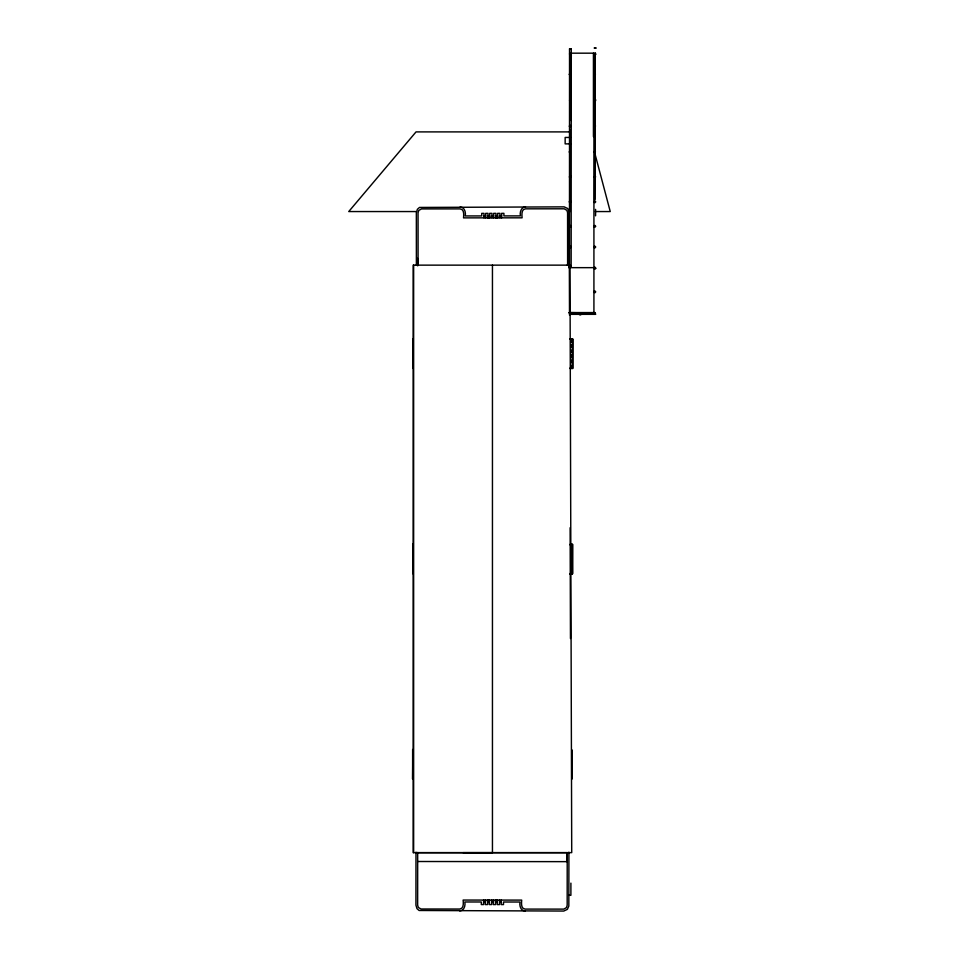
<?xml version="1.0" encoding="UTF-8"?>
<svg xmlns="http://www.w3.org/2000/svg" width="959" height="959" viewBox="0 0 959 959"><rect width="100%" height="100%" fill="white"/><g stroke="black" fill="none" stroke-linecap="round" stroke-linejoin="round"><path stroke-width="1.44" d="M412.634 749.53L412.61 779.056L412.861 749.53M412.778 544.197L412.754 573.722L413.005 544.197M412.885 368.388L413.137 338.863M415.978 852.203L415.93 905.14L416.985 908.664L419.095 910.487L563.76 911.05L567.38 909.36L568.831 906.039L568.915 852.203M417.68 852.527L417.644 905.14L418.34 907.49L421.049 909L459.709 909.036C464.012 908.784 463.377 902.839 463.125 900.057L521.696 900.105C521.444 902.899 520.797 908.832 525.1 909.096L563.76 909.12L566.469 907.622L567.177 905.284L567.213 852.659L415.978 852.671M483.6 900.069L483.6 904.565L481.322 904.565L481.322 901.987L464.839 901.975C465.571 905.572 464.144 910.906 459.709 910.954M485.302 900.069L485.302 904.565L487.58 904.565L487.58 900.069L489.282 900.069L489.282 901.999L487.58 901.999L487.58 900.069M489.282 900.069L489.282 904.565L491.559 904.565L491.559 900.081M493.262 900.081L493.262 904.565L495.539 904.577L495.539 900.081L497.242 900.081L497.242 902.011L495.539 902.011L495.539 900.081M497.242 900.081L497.242 904.577L499.519 904.577L499.519 900.081M501.221 900.081L501.221 904.577L503.499 904.577L503.499 902.011L519.982 902.023C519.251 905.62 520.665 910.954 525.1 911.014M567.213 852.659L567.201 861.65L417.668 861.506M569.478 267.141L569.538 48.909L570.485 48.825L571.276 48.933L571.156 267.177L569.43 267.189L571.156 267.177M570.845 573.218L570.845 570.653M570.857 557.814L570.857 555.249M570.857 547.709L570.869 545.144M570.965 367.884L571.013 365.319M570.977 360.188L571.013 362.754L571.013 360.188M571.013 352.48L570.989 349.915M570.989 342.375L570.989 339.798M570.905 883.131L570.893 895.298L568.891 895.298M572.151 749.962L572.187 778.984M569.79 573.854L572.523 573.866L572.547 544.34L570.269 544.34M569.958 368.52L572.679 368.532L572.715 338.995L569.97 339.007M572.547 544.352L572.523 573.602M572.703 339.007L572.679 368.268M594.808 268.208C594.952 265.679 596.174 269.227 595.239 268.928M570.977 53.177L593.933 53.177L593.921 313.102M594.616 199.987L594.892 54.795L594.292 54.675L595.887 54.375L595.347 53.081L594.268 53.716L594.928 54.651M594.904 199.484L595.119 53.057M569.85 211.663L570.125 129.441M571.084 120.474L571.3 54.711M593.897 313.006L569.298 312.598M594.148 312.826L569.394 312.934M571.013 126.396L570.917 125.725M570.953 202.073L570.857 201.402M569.502 266.099C569.55 268.796 572.823 265.535 570.125 265.475M594.58 269.011L593.921 268.16L594.808 267.273M571.001 177.379L570.857 176.312M570.857 226.744L570.857 225.856M571.037 54.567L571.037 53.308M571.073 100.935L570.893 99.544M570.725 247.614L570.725 246.367M594.184 291.236L594.184 292.483M582.389 313.845L580.207 314.972L578.013 313.845M412.873 368.4L412.897 338.851M594.112 268.256L595.623 268.208L595.024 268.292M594.376 201.078L594.184 202.469M594.376 225.533L594.184 226.923M594.376 246.235L594.184 247.614M571.228 48.957L569.538 48.909M570.173 53.081L569.526 53.944L570.173 54.795M570.221 99.448L569.562 100.311L570.221 101.163M595.048 202.697L595.695 201.846L595.048 200.982M595.048 227.151L595.695 226.3L595.048 225.449M595.048 247.854L595.695 246.99L594.82 246.115M595.036 292.711L595.695 291.86L595.036 291.009M570.078 73.471L569.19 74.358L570.078 75.234M570.161 125.293L569.274 126.168L570.161 127.056M570.078 151.066L569.19 151.942L570.078 152.829M570.233 176.06L569.346 176.935L570.233 177.823M570.102 200.958L569.214 201.846L570.102 202.721M594.148 314.084L595.539 313.893L595 312.598M525.508 206.904C521.073 206.964 519.658 212.299 520.389 215.895L503.907 215.907L503.907 213.342L501.629 213.342L501.629 217.837M567.177 265.152L569.982 265.14L571.72 852.647L568.291 852.659M570.185 131.898L416.038 131.898L348.752 211.555L416.074 211.555M570.653 137.449L565.151 137.449L565.151 143.874L570.653 143.874M595.431 211.555L610.248 211.555L594.916 153.62M484.007 215.931L485.71 215.931M491.967 215.919L493.669 215.919M499.927 215.919L501.629 215.919M495.947 217.837L497.649 217.837L497.649 215.919L495.947 215.919L495.947 217.837L495.947 213.354L493.669 213.354L493.669 217.849M568.915 265.14L413.185 265.14L413.185 852.659L568.915 852.659M568.675 267.657L593.933 267.657M569.035 312.574L594.772 312.574L594.772 314.336M570.161 314.336L593.957 314.336M569.85 339.258L572.343 339.258L572.343 368.268L569.85 368.268M569.682 544.592L572.175 544.592L572.331 573.65L569.682 573.602M593.933 268.208L595.683 268.208M593.897 314.336L595.647 314.336M570.353 339.282L572.451 339.294M570.329 368.244L572.439 368.244M570.185 544.628L572.295 544.628M570.161 573.578L572.271 573.578M483.6 901.999L485.302 901.999M487.58 901.999L489.282 901.999M491.559 901.999L493.262 901.999M495.539 902.011L497.242 902.011M499.519 902.011L501.221 902.011M569.286 313.054L572.187 313.102M460.116 206.964C464.552 207.012 465.978 212.347 465.247 215.943L481.73 215.931L481.73 213.366L484.007 213.366L484.007 217.849M570.329 225.449L569.238 226.072L569.658 227.067M570.102 247.878L569.238 246.763L570.533 246.235M569.346 265.14L569.502 315.103M570.125 527.726L570.461 638.538M569.322 267.189L569.238 211.891L567.788 208.559L564.168 206.868L419.503 207.444L417.405 209.266L416.35 212.778L416.386 265.391M567.62 265.259L567.584 212.646L566.877 210.309L564.168 208.798L525.508 208.834C521.205 209.086 521.852 215.032 522.104 217.825L463.533 217.873C463.784 215.08 464.42 209.134 460.116 208.894L421.457 208.93L418.759 210.441L418.052 212.778L418.088 265.391M499.927 217.837L499.927 213.354L497.649 213.354L497.649 217.837M491.967 217.849L491.967 213.354L489.689 213.354L489.689 217.849L489.689 215.931L487.987 215.931L487.987 217.849L487.987 213.354L485.71 213.366L485.71 217.849M417.668 258.343L417.68 265.835M595.575 209.386L595.575 215.811M593.429 53.177L593.429 136.586M492.447 265.14L492.447 852.659L463.125 852.659M413.641 265.14L413.641 852.659M570.845 565.522L570.845 568.088L570.845 565.522M570.857 560.38L570.845 562.957L570.857 560.392M570.857 550.118L570.857 552.684L570.857 550.118M570.977 355.046L571.013 357.611L571.013 355.046M570.989 344.784L571.025 347.35L571.025 344.784M593.945 74.119C595.024 77.499 596.558 71.745 593.945 74.119M594.316 100.072C595.395 103.452 596.942 97.698 594.316 100.072M594.017 125.941C595.095 129.309 596.642 123.567 594.017 125.941M593.933 151.714C595.024 155.094 596.558 149.34 593.933 151.714M594.101 176.708C595.179 180.088 596.714 174.334 594.101 176.708M594.352 48.01L595.935 48.034L594.352 48.01"/></g></svg>
